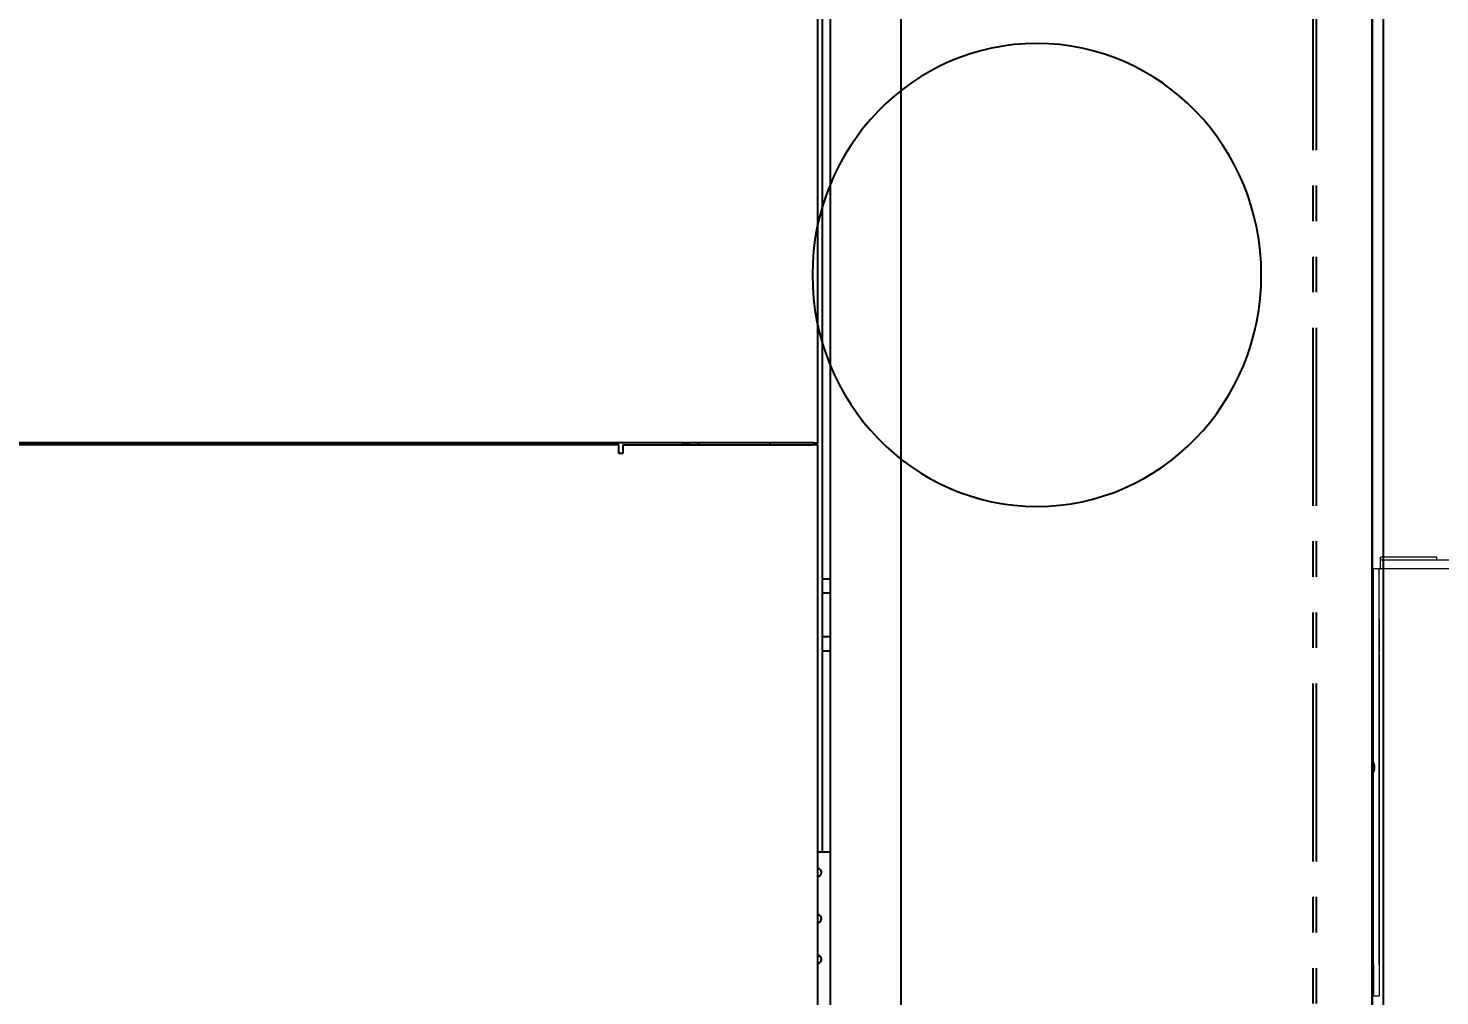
# Model space of a CAD drawing. Header units: centimetres. Extents: x 405564 to 502064, y 46284 to 60634.
# Drawn here: x 454866.3 to 454916.7, y 52655.1 to 52689.7 of the extents above; entities that cross this region are included whole.
import ezdxf
from ezdxf import colors
from ezdxf.entities.mleader import LeaderData, LeaderLine
from ezdxf.math import Vec2, Vec3
from ezdxf.xclip import XClip

# ---------------------------------------------------------------- set-up
doc = ezdxf.new("R2010")
doc.units = ezdxf.units.CM
doc.header["$XCLIPFRAME"] = 0
for name, pattern in [('3+1_3b$0$DASHED', [0.25, 0.125, -0.125]), ('SLD-2点鎖線', [12.7, 6.35, -1.27, 1.27, -1.27, 1.27, -1.27]), ('SLD-実線', [0])]:
    doc.linetypes.add(name, pattern=pattern)
for name, color, linetype in [('---___EB_draft03_cihazlar', 8, 'Continuous'), ('AS_DUV', 8, 'Continuous'), ('AS_PYZ_BINA', 8, 'Continuous')]:
    doc.layers.add(name, color=color, linetype=linetype)
doc.layers.add('0-KRCN-MİMARİ-220526', color=8, linetype='Continuous', lineweight=9)
doc.layers.add('OL_Ic', color=8, linetype='Continuous', lineweight=9)
doc.styles.add('Normal_ITL', font='swissi.ttf')

# ---------------------------------------------------------------- blocks, each defined once
blk = doc.blocks.new('Conveyor1M')
at = {"layer": '---___EB_draft03_cihazlar', "linetype": 'Continuous', "lineweight": 15}
for p, q in [((276585.344, -40561.665), (276585.344, -40661.165)), ((276585.644, -40612.465), (276585.644, -40660.115)), ((276585.764, -40659.115), (276585.644, -40659.115)), ((276585.764, -40661.115), (276585.764, -40659.115)), ((276585.644, -40660.115), (276585.644, -40661.115)), ((276571.194, -40661.165), (276570.094, -40661.165)), ((276570.095, -40661.344), (276570.095, -40661.165)), ((276570.096, -40661.365), (276570.095, -40661.344)), ((276571.195, -40661.365), (276570.096, -40661.365)), ((276582.309, -40661.165), (276571.194, -40661.165)), ((276571.195, -40661.165), (276585.345, -40661.165)), ((276571.195, -40661.365), (276578.043, -40661.365)), ((276578.043, -40661.365), (276578.447, -40661.365)), ((276578.447, -40661.365), (276585.345, -40661.365)), ((276583.544, -40661.165), (276582.38, -40661.165)), ((276583.594, -40661.165), (276585.244, -40661.165)), ((276585.344, -40661.115), (276585.644, -40661.115)), ((276585.345, -40661.165), (276585.345, -40661.115)), ((276585.345, -40661.165), (276585.345, -40661.365)), ((276585.644, -40661.115), (276585.764, -40661.115))]:
    blk.add_line(p, q, dxfattribs=at)
at = {"layer": '---___EB_draft03_cihazlar', "color": 1, "linetype": '3+1_3b$0$DASHED', "ltscale": 150}
blk.add_lwpolyline([(276488.244, -40561.415), (276724.244, -40561.415), (276724.244, -40661.415), (276488.244, -40661.415), (276488.244, -40561.415)], dxfattribs=at)
at = {"layer": '---___EB_draft03_cihazlar', "color": 1}
blk.add_lwpolyline([(276563.244, -40561.415), (276649.244, -40561.415), (276649.244, -40661.415), (276563.244, -40661.415), (276563.244, -40561.415)], dxfattribs=at)
at = {"layer": '---___EB_draft03_cihazlar', "linetype": 'Continuous', "lineweight": 15}
for points, knots in [([(276570.095, -40661.365), (276570.095, -40661.362), (276570.095, -40661.336), (276570.095, -40661.307), (276570.095, -40661.318), (276570.095, -40661.319)], [0, 0, 0, 0, 0.116936, 0.947734, 1, 1, 1, 1]), ([(276578.043, -40661.365), (276578.065, -40661.356), (276578.134, -40661.327), (276578.252, -40661.309), (276578.366, -40661.331), (276578.426, -40661.356), (276578.447, -40661.365)], [0, 0, 0, 0, 0.171416, 0.537556, 0.837741, 1, 1, 1, 1])]:
    blk.add_open_spline(points, degree=3, knots=knots, dxfattribs=at)
blk = doc.blocks.new('SMD Dizgi Makinesi')
at = {"layer": '---___EB_draft03_cihazlar', "linetype": 'SLD-2点鎖線'}
for p, q in [((275465.692, -39730.757), (275632.463, -39730.757)), ((275560.185, -39730.757), (275633.651, -39730.757)), ((275572.326, -39733.141), (275632.256, -39733.141)), ((275572.326, -39733.261), (275632.256, -39733.261)), ((275633.651, -39747.982), (275560.185, -39747.982)), ((275560.598, -39750.486), (275631.791, -39750.486)), ((275598.055, -39750.486), (275598.055, -39750.937)), ((275605.236, -39750.486), (275605.236, -39750.786)), ((275605.752, -39750.786), (275605.752, -39750.486)), ((275607.302, -39750.486), (275607.302, -39750.786)), ((275607.819, -39750.786), (275607.819, -39750.486)), ((275560.727, -39750.937), (275612.598, -39750.937)), ((275630.034, -39750.786), (275598.055, -39750.786)), ((275612.598, -39750.937), (275612.598, -39751.137)), ((275612.654, -39751.037), (275612.598, -39751.037)), ((275612.654, -39750.937), (275612.654, -39751.087)), ((275612.675, -39750.937), (275612.654, -39750.937)), ((275612.654, -39751.087), (275612.675, -39751.087)), ((275612.675, -39750.937), (275633.702, -39750.937)), ((275612.675, -39751.087), (275612.675, -39843.121)), ((275612.598, -39757.897), (275612.598, -39751.137)), ((275612.676, -39751.137), (275612.676, -39843.071)), ((275612.675, -39752.038), (275612.675, -39752.038)), ((275612.675, -39752.038), (275612.675, -39842.169)), ((275612.675, -39752.038), (275612.675, -39842.169)), ((275612.598, -39752.639), (275612.675, -39752.639)), ((275612.675, -39755.242), (275612.598, -39755.168)), ((275612.621, -39755.53), (275612.598, -39755.477)), ((275612.639, -39755.643), (275612.621, -39755.53)), ((275612.621, -39755.756), (275612.639, -39755.643)), ((275612.598, -39755.81), (275612.621, -39755.756)), ((275612.598, -39757.897), (275612.288, -39757.897)), ((275612.288, -39757.897), (275612.288, -39758.047)), ((275612.288, -39758.047), (275612.391, -39758.047)), ((275612.391, -39758.047), (275612.598, -39758.047)), ((275612.598, -39758.047), (275612.598, -39836.161)), ((275612.598, -39758.172), (275612.675, -39758.172)), ((275612.675, -39758.588), (275612.598, -39758.588)), ((275612.598, -39759.674), (275612.675, -39759.674)), ((275612.598, -39760.11), (275612.675, -39760.11)), ((275612.598, -39760.21), (275612.675, -39760.21)), ((275612.598, -39760.525), (275612.675, -39760.525)), ((275612.621, -39762.14), (275612.598, -39762.087)), ((275612.639, -39762.253), (275612.621, -39762.14)), ((275612.598, -39762.419), (275612.621, -39762.366)), ((275612.621, -39762.366), (275612.639, -39762.253)), ((275612.621, -39765.445), (275612.598, -39765.391)), ((275612.598, -39765.724), (275612.621, -39765.671)), ((275612.639, -39765.558), (275612.621, -39765.445)), ((275612.621, -39765.671), (275612.639, -39765.558)), ((275612.621, -39768.75), (275612.598, -39768.696)), ((275612.639, -39768.863), (275612.621, -39768.75)), ((275612.598, -39769.029), (275612.621, -39768.976)), ((275612.621, -39768.976), (275612.639, -39768.863)), ((275612.598, -39769.338), (275612.675, -39769.264)), ((275612.675, -39769.663), (275612.598, -39769.589)), ((275612.621, -39769.951), (275612.598, -39769.898)), ((275612.598, -39770.231), (275612.621, -39770.177)), ((275612.639, -39770.064), (275612.621, -39769.951)), ((275612.621, -39770.177), (275612.639, -39770.064)), ((275612.621, -39773.256), (275612.598, -39773.203)), ((275612.639, -39773.369), (275612.621, -39773.256)), ((275612.598, -39773.536), (275612.621, -39773.482)), ((275612.621, -39773.482), (275612.639, -39773.369)), ((275612.621, -39776.561), (275612.598, -39776.508)), ((275612.598, -39776.84), (275612.621, -39776.787)), ((275612.639, -39776.674), (275612.621, -39776.561)), ((275612.621, -39776.787), (275612.639, -39776.674))]:
    blk.add_line(p, q, dxfattribs=at)
at = {"layer": '---___EB_draft03_cihazlar', "linetype": 'SLD-実線'}
for p, q in [((275560.185, -39730.757), (275633.651, -39730.757)), ((275633.651, -39747.982), (275560.185, -39747.982)), ((275560.598, -39750.486), (275631.791, -39750.486)), ((275598.055, -39750.486), (275598.055, -39750.937)), ((275605.236, -39750.486), (275605.236, -39750.786)), ((275605.752, -39750.786), (275605.752, -39750.486)), ((275607.302, -39750.486), (275607.302, -39750.786)), ((275607.819, -39750.786), (275607.819, -39750.486)), ((275560.727, -39750.937), (275612.598, -39750.937)), ((275630.034, -39750.786), (275598.055, -39750.786)), ((275612.598, -39750.937), (275612.598, -39751.137)), ((275612.654, -39751.037), (275612.598, -39751.037)), ((275612.654, -39750.937), (275612.654, -39751.087)), ((275612.675, -39750.937), (275612.654, -39750.937)), ((275612.654, -39751.087), (275612.675, -39751.087)), ((275612.675, -39750.937), (275633.702, -39750.937)), ((275612.675, -39751.087), (275612.675, -39843.121)), ((275612.598, -39757.897), (275612.598, -39751.137)), ((275612.676, -39751.137), (275612.676, -39843.071)), ((275612.675, -39752.038), (275612.675, -39752.038)), ((275612.675, -39752.038), (275612.675, -39842.169)), ((275612.675, -39752.038), (275612.675, -39842.169)), ((275612.598, -39752.639), (275612.675, -39752.639)), ((275612.675, -39755.242), (275612.598, -39755.168)), ((275612.621, -39755.53), (275612.598, -39755.477)), ((275612.639, -39755.643), (275612.621, -39755.53)), ((275612.621, -39755.756), (275612.639, -39755.643)), ((275612.598, -39755.81), (275612.621, -39755.756)), ((275612.598, -39757.897), (275612.288, -39757.897)), ((275612.288, -39757.897), (275612.288, -39758.047)), ((275612.288, -39758.047), (275612.391, -39758.047)), ((275612.391, -39758.047), (275612.598, -39758.047)), ((275612.598, -39758.047), (275612.598, -39836.161)), ((275612.598, -39758.172), (275612.675, -39758.172)), ((275612.675, -39758.588), (275612.598, -39758.588)), ((275612.598, -39759.674), (275612.675, -39759.674)), ((275612.598, -39760.11), (275612.675, -39760.11)), ((275612.598, -39760.21), (275612.675, -39760.21)), ((275612.598, -39760.525), (275612.675, -39760.525)), ((275612.621, -39762.14), (275612.598, -39762.087)), ((275612.639, -39762.253), (275612.621, -39762.14)), ((275612.598, -39762.419), (275612.621, -39762.366)), ((275612.621, -39762.366), (275612.639, -39762.253)), ((275612.621, -39765.445), (275612.598, -39765.391)), ((275612.598, -39765.724), (275612.621, -39765.671)), ((275612.639, -39765.558), (275612.621, -39765.445)), ((275612.621, -39765.671), (275612.639, -39765.558)), ((275612.621, -39768.75), (275612.598, -39768.696)), ((275612.639, -39768.863), (275612.621, -39768.75)), ((275612.598, -39769.029), (275612.621, -39768.976)), ((275612.621, -39768.976), (275612.639, -39768.863)), ((275612.598, -39769.338), (275612.675, -39769.264)), ((275612.675, -39769.663), (275612.598, -39769.589)), ((275612.621, -39769.951), (275612.598, -39769.898)), ((275612.598, -39770.231), (275612.621, -39770.177)), ((275612.639, -39770.064), (275612.621, -39769.951)), ((275612.621, -39770.177), (275612.639, -39770.064)), ((275612.621, -39773.256), (275612.598, -39773.203)), ((275612.639, -39773.369), (275612.621, -39773.256)), ((275612.598, -39773.536), (275612.621, -39773.482)), ((275612.621, -39773.482), (275612.639, -39773.369)), ((275612.621, -39776.561), (275612.598, -39776.508)), ((275612.598, -39776.84), (275612.621, -39776.787)), ((275612.639, -39776.674), (275612.621, -39776.561)), ((275612.621, -39776.787), (275612.639, -39776.674))]:
    blk.add_line(p, q, dxfattribs=at)
at = {"layer": '---___EB_draft03_cihazlar', "color": 1, "linetype": '3+1_3b$0$DASHED', "ltscale": 150}
blk.add_lwpolyline([(275341.077, -39731.157), (275757.077, -39731.157), (275757.077, -39868.157), (275341.077, -39868.157), (275341.077, -39731.157)], dxfattribs=at)
at = {"layer": '---___EB_draft03_cihazlar', "color": 1}
blk.add_lwpolyline([(275426.077, -39731.157), (275672.077, -39731.157), (275672.077, -39868.157), (275426.077, -39868.157), (275426.077, -39731.157)], dxfattribs=at)
at = {"layer": '---___EB_draft03_cihazlar'}
blk.add_ellipse((275618.668, -39743.125), major_axis=(-8.266, 0), ratio=0.969208, start_param=4.712389, end_param=10.995574, dxfattribs=at)
at = {"layer": '---___EB_draft03_cihazlar', "linetype": 'SLD-実線'}
for centre, major_axis, start_param, end_param in [((275594.231, -39750.987), (-0.17, 0), 3.449464, 5.975314), ((275595.678, -39750.987), (-0.17, 0), 3.449464, 5.975314), ((275597.331, -39750.987), (-0.17, 0), 3.449464, 5.975314), ((275603.142, -39751.087), (-9.534, 0), 3.136171, 3.157848)]:
    blk.add_ellipse(centre, major_axis=major_axis, ratio=0.969208, start_param=start_param, end_param=end_param, dxfattribs=at)
at = {"layer": '---___EB_draft03_cihazlar', "linetype": 'SLD-2点鎖線'}
for centre, major_axis, start_param, end_param in [((275594.231, -39750.987), (-0.17, 0), 3.449464, 5.975314), ((275595.678, -39750.987), (-0.17, 0), 3.449464, 5.975314), ((275597.331, -39750.987), (-0.17, 0), 3.449464, 5.975314), ((275603.142, -39751.087), (-9.534, 0), 3.136171, 3.157848)]:
    blk.add_ellipse(centre, major_axis=major_axis, ratio=0.969208, start_param=start_param, end_param=end_param, dxfattribs=at)
blk = doc.blocks.new('A$Ca63a641c')
at = {"layer": 'AS_PYZ_BINA'}
ml = blk.add_multileader_mtext('Standard', dxfattribs=at)
ml.set_content('EST boyalı panel çit ve panel çit kapı (AS 51.101)', color=256, style='Normal_ITL')
ml.set_leader_properties()
ml.build(insert=Vec2(0, 0))
ml.multileader.update_dxf_attribs({"dogleg_length": 0.379, "arrow_head_size": 17.043, "scale": 75})
ctx = ml.context
ctx.base_point, ctx.scale, ctx.char_height, ctx.arrow_head_size, ctx.landing_gap_size, ctx.plane_origin = Vec3(140.513, 464.302), 75, 20, 17.043, 14.202, Vec3(92.505, 620.113)
notes = []
notes.append((ctx, [(0, (1, 1, 0), (112.109, 464.302), (1, 0), 28.404, [(0, [(68.504, 410)], 0, [])])]))
ctx.mtext.insert, ctx.mtext.width, ctx.mtext.flow_direction = Vec3(154.715, 477.513), 604.56338, 5
for ctx, leaders in notes:
    for number, flags, end, landing, length, lines in leaders:
        leader = LeaderData()
        leader.index, (leader.has_last_leader_line, leader.has_dogleg_vector, leader.attachment_direction) = number, flags
        leader.last_leader_point, leader.dogleg_vector, leader.dogleg_length = Vec3(end), Vec3(landing), length
        for number, points, colour, breaks in lines:
            line = LeaderLine()
            line.index, line.vertices, line.color, line.breaks = number, Vec3.list(points), colors.encode_raw_color(colour), breaks
            leader.lines.append(line)
        ctx.leaders.append(leader)
blk = doc.blocks.new('A$C85dec720')
at = {"layer": 'OL_Ic'}
blk.add_blockref('A$Ca63a641c', (5315.078, 5344.253, 28.4), dxfattribs=at)
blk = doc.blocks.new('A$C6A10300A')
at = {"layer": '---___EB_draft03_cihazlar', "xscale": -1, "rotation": 270}
for name, p in [('SMD Dizgi Makinesi', (56581.337, -283571.821)), ('Conveyor1M', (57511.594, -284548.988))]:
    blk.add_blockref(name, p, dxfattribs=at)
at = {"layer": 'AS_DUV'}
ref = blk.add_blockref('A$C85dec720', (28900.964, -17748.984), dxfattribs=dict(at, rotation=105.0255580063709))
XClip(ref).set_block_clipping_path([(6220.3367769278, 6783.7313721173), (4126.4071464743, -1017.0000000052), (7354.8298234051, -1883.5969356479), (9448.7594538586, 5917.1344364745)])

msp = doc.modelspace()

# ---------------------------------------------------------------- block references
at = {"layer": '0-KRCN-MİMARİ-220526'}
msp.add_blockref('A$C6A10300A', (438064.066, 60634.016), dxfattribs=at)

doc.saveas('drawing.dxf')
